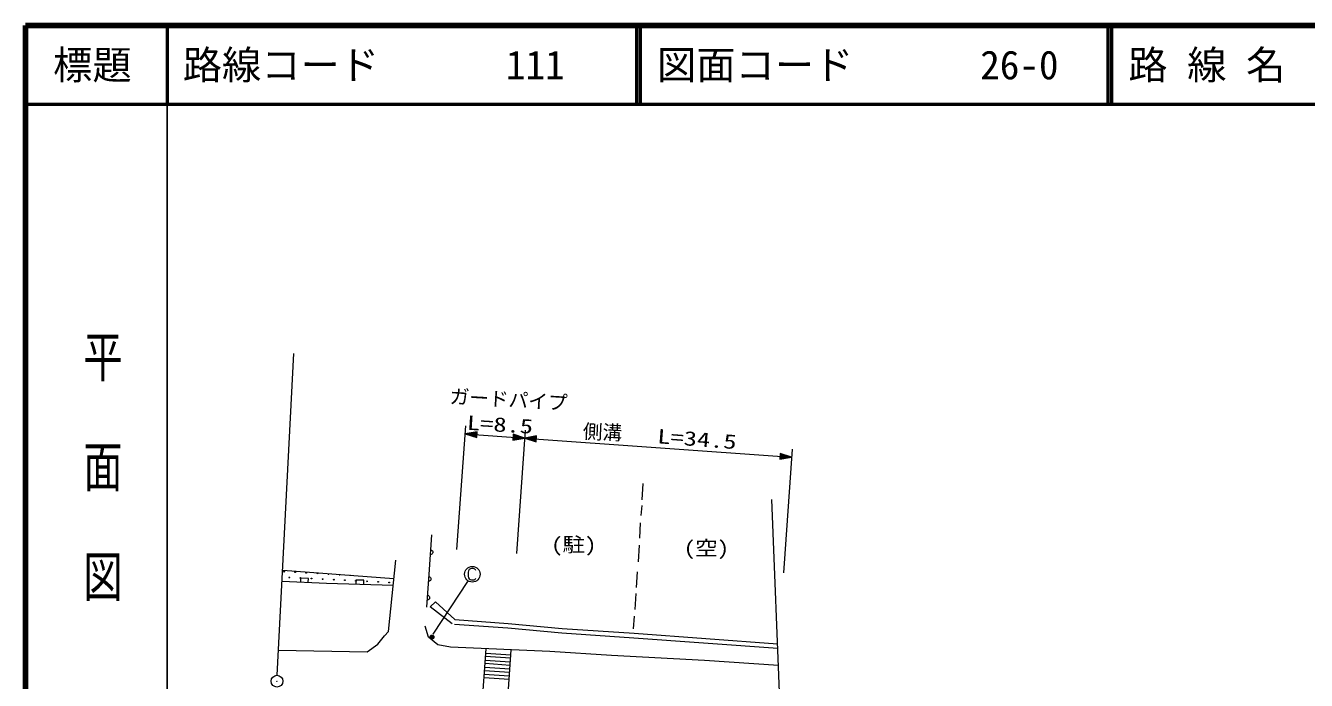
# Model space of a CAD drawing. Units: millimetres, scale not verified. Extents: x 118612 to 758612, y -93176 to 266824.
# Drawn here: x 118612 to 281658, y 183512 to 266824 of the extents above; entities that cross this region are included whole.
import ezdxf
from ezdxf.enums import TextEntityAlignment as Align

# ---------------------------------------------------------------- set-up
doc = ezdxf.new("R2010")
doc.units = ezdxf.units.MM
doc.header["$LTSCALE"] = 1000
doc.linetypes.add('LONG_DASHED_DOTTED', pattern=[15.25, 12, -1.5, 0.25, -1.5])
for name, color, linetype, lineweight in [('M-TTL', 2, 'Continuous', 140), ('M-TTL-BAND', 7, 'Continuous', 25), ('M-TTL-LINE', 7, 'Continuous', 50), ('S-BGD', 7, 'Continuous', 13), ('S-BGD-HTXT', 6, 'Continuous', 13), ('S-BMK', 2, 'LONG_DASHED_DOTTED', 13)]:
    doc.layers.add(name, color=color, linetype=linetype, lineweight=lineweight)
doc.layers.add('M-TTL-TXT', color=7, linetype='Continuous')
doc.styles.add('@ＭＳ ゴシック', font='')
doc.styles.add('ＭＳ ゴシック', font='')
doc.styles.get('@ＭＳ ゴシック').set_extended_font_data('@MS Gothic')
doc.styles.get('ＭＳ ゴシック').set_extended_font_data('MS Gothic')

# ---------------------------------------------------------------- blocks, each defined once
blk = doc.blocks.new('BUHIN1')
at = {"color": 2, "linetype": 'Continuous', "lineweight": 13}
for radius in [746, 22.5]:
    blk.add_circle((0, 0), radius, dxfattribs=at)
blk = doc.blocks.new('BUHIN2')
at = {"color": 7, "linetype": 'Continuous', "lineweight": 13}
for centre, radius in [((0, 0), 250), ((0, 0), 219), ((0, 0), 188), ((0, 0), 156), ((0, 0), 125), ((0, 0), 93.8), ((0, -1), 62.5), ((0, 0), 31.2)]:
    blk.add_circle(centre, radius, dxfattribs=at)
blk = doc.blocks.new('BUHIN3')
at = {"color": 7, "linetype": 'Continuous', "lineweight": 13}
blk.add_lwpolyline([(21, 299), (88, 270), (144, 230), (206, 169), (237, 101), (253, 29), (247, -64), (221, -133), (180, -196), (110, -250), (49, -282), (-21, -299)], dxfattribs=at)
blk = doc.blocks.new('BUHIN16')
at = {"color": 6, "linetype": 'Continuous', "lineweight": 13}
for points in [[(0, 0), (1469, -481), (1523, 267)], [(307, -22), (1421, 162), (1384, -362)], [(456, -33), (1361, 110), (1332, -302)], [(610, -44), (1301, 57), (1280, -242)], [(759, -54), (1241, 5), (1228, -182)]]:
    blk.add_lwpolyline(points, close=True, dxfattribs=at)
for points in [[(153, -11), (1481, 214), (1436, -422), (157, -11)], [(1178, -84), (913, -65), (1181, -47), (1176, -122), (913, -65)]]:
    blk.add_lwpolyline(points, dxfattribs=at)
blk = doc.blocks.new('BUHIN17')
at = {"color": 6, "linetype": 'Continuous', "lineweight": 13}
for points in [[(0, 0), (-1469, 481), (-1523, -267)], [(-307, 22), (-1421, -162), (-1384, 362)], [(-456, 33), (-1361, -110), (-1332, 302)], [(-610, 44), (-1301, -57), (-1280, 242)], [(-759, 54), (-1241, -5), (-1228, 182)]]:
    blk.add_lwpolyline(points, close=True, dxfattribs=at)
for points in [[(-153, 11), (-1481, -214), (-1436, 422), (-157, 11)], [(-1178, 84), (-913, 65), (-1181, 47), (-1176, 122), (-913, 65)]]:
    blk.add_lwpolyline(points, dxfattribs=at)

msp = doc.modelspace()

# ---------------------------------------------------------------- linework, layer by layer
at = {"layer": 'M-TTL'}
for p, q in [((118612, 266824), (118612, -93176)), ((758612, 266824), (118612, 266824))]:
    msp.add_line(p, q, dxfattribs=at)
at = {"layer": 'M-TTL-BAND'}
msp.add_line((136612, 256824), (136612, -93176), dxfattribs=at)
at = {"layer": 'M-TTL-LINE'}
for p, q in [((136612, 266824), (136612, 256824)), ((196362, 266824), (196362, 256824)), ((196862, 266824), (196862, 256824)), ((256362, 266824), (256362, 256824)), ((256862, 266824), (256862, 256824)), ((118612, 256824), (758612, 256824))]:
    msp.add_line(p, q, dxfattribs=at)
at = {"layer": 'S-BGD'}
for p, q in [((197196, 208559), (197044, 206499)), ((197044, 205774), (196929, 204477)), ((196853, 203561), (196777, 201615)), ((170045, 197631), (170345, 202012)), ((196738, 200700), (196586, 198601)), ((151344, 197523), (165496, 196471)), ((164813, 189727), (165735, 198828)), ((169708, 192838), (170045, 197631)), ((196471, 197342), (196357, 195320)), ((151272, 196151), (156898, 195873)), ((156898, 195873), (165413, 195647)), ((170513, 189375), (174891, 196108)), ((196281, 194557), (196166, 192535)), ((170102, 192857), (170776, 193489)), ((172906, 190686), (170102, 192857)), ((170776, 193489), (173236, 191236)), ((173236, 191236), (180039, 190745)), ((196090, 191696), (195937, 190055)), ((163471, 188134), (164309, 189182)), ((164309, 189182), (164813, 189727)), ((169907, 189028), (169478, 190430)), ((179991, 190147), (173192, 190637)), ((186878, 189535), (179991, 190147)), ((180039, 190745), (186925, 190133)), ((196034, 188903), (186878, 189535)), ((186925, 190133), (196076, 189501)), ((196076, 189501), (214347, 188143)), ((162087, 187127), (163471, 188134)), ((171076, 188028), (169907, 189028)), ((172721, 187721), (171076, 188028)), ((185357, 187174), (172721, 187721)), ((176688, 179794), (177225, 187526)), ((214371, 187569), (196034, 188903)), ((150815, 187343), (162087, 187127)), ((177125, 186091), (180313, 185870)), ((180344, 186319), (177157, 186540)), ((177188, 186989), (180375, 186767)), ((179874, 179553), (180418, 187388)), ((193201, 186682), (185357, 187174)), ((205016, 186026), (193201, 186682)), ((214459, 185389), (205016, 186026)), ((177001, 184295), (180188, 184074)), ((180219, 184523), (177032, 184744)), ((177063, 185193), (180250, 184972)), ((180281, 185421), (177094, 185642)), ((180157, 183625), (176969, 183847))]:
    msp.add_line(p, q, dxfattribs=at)
for points in [[(170216, 200120), (170283, 200092), (170339, 200052), (170401, 199990), (170432, 199922), (170448, 199850), (170442, 199758), (170416, 199689), (170376, 199625), (170306, 199571), (170245, 199539), (170175, 199522)], [(175920, 197491), (175880, 197586), (175810, 197656), (175715, 197711), (175600, 197741), (175405, 197741), (175250, 197711), (175090, 197601), (174995, 197461), (174955, 197261), (174955, 196771), (174995, 196561), (175070, 196436), (175215, 196331), (175395, 196291), (175585, 196291), (175730, 196306), (175805, 196351), (175875, 196416), (175905, 196486)], [(154585, 195988), (154609, 196487), (153611, 196536), (153586, 196037)], [(161655, 195747), (161669, 196247), (160669, 196273), (160656, 195773)]]:
    msp.add_lwpolyline(points, dxfattribs=at)
for centre, radius in [((151514, 197348), 49.8), ((152927, 197278), 49.8), ((175480, 197016), 995), ((152186, 196607), 49.8), ((153598, 196537), 49.8), ((154339, 197208), 49.8), ((155011, 196467), 49.8), ((155752, 197138), 49.8), ((156423, 196397), 49.8), ((157836, 196328), 49.8), ((159248, 196258), 49.8), ((160661, 196188), 49.8), ((162073, 196119), 49.8), ((163486, 196049), 49.8), ((164898, 195979), 49.8)]:
    msp.add_circle(centre, radius, dxfattribs=at)
for centre, start, end in [((157164, 197069), 150.12116, 21.37166), ((158577, 196999), 191.77141, 339.72141), ((159989, 196929), 255.67697, 275.81585)]:
    msp.add_arc(centre, 49.8, start, end, dxfattribs=at)
at = {"layer": 'S-BGD-HTXT'}
for p, q in [((150650, 184156), (152777, 225125)), ((173513, 200177), (174635, 215883)), ((182215, 215342), (181093, 199635)), ((174564, 214886), (182143, 214344)), ((182143, 214344), (216132, 211917)), ((216203, 212914), (215081, 197207)), ((214683, 179843), (213604, 206540))]:
    msp.add_line(p, q, dxfattribs=at)

# ---------------------------------------------------------------- block references
at = {"layer": 'S-BGD'}
for name, p in [('BUHIN3', (169961, 196432)), ('BUHIN3', (169793, 194036)), ('BUHIN2', (170341, 189018))]:
    msp.add_blockref(name, p, dxfattribs=at)
at = {"layer": 'S-BGD-HTXT'}
for name, p in [('BUHIN16', (174564, 214886)), ('BUHIN17', (182143, 214344)), ('BUHIN16', (182143, 214344)), ('BUHIN17', (216132, 211917))]:
    msp.add_blockref(name, p, dxfattribs=at)
at = {"layer": 'S-BMK'}
msp.add_blockref('BUHIN1', (150611, 183407), dxfattribs=at)

# ---------------------------------------------------------------- texts
at = {"layer": 'M-TTL-BAND', "style": '@ＭＳ ゴシック', "width": 1.4}
msp.add_text('平  面  図', height=3666, rotation=270, dxfattribs=at).set_placement((128389, 193299), align=Align.MIDDLE_RIGHT)
at = {"layer": 'M-TTL-TXT', "style": 'ＭＳ ゴシック'}
msp.add_text('標題', height=3666, dxfattribs=at).set_placement((127112, 261824), align=Align.MIDDLE_CENTER)
for s, p in [('路線コード', (138612, 261824)), ('路 線 名', (258992, 261824)), ('111', (179754, 261824)), ('図面コード', (198992, 261824)), ('26-0', (240133, 261824))]:
    msp.add_text(s, height=3666, dxfattribs=at).set_placement(p, align=Align.MIDDLE_LEFT)
at = {"layer": 'S-BGD', "style": 'ＭＳ ゴシック', "width": 1.15}
for s, p in [('(駐)', (185522, 199316)), ('(空)', (202405, 198880))]:
    msp.add_text(s, height=1833, dxfattribs=at).set_placement(p, align=Align.BOTTOM_LEFT)
at = {"layer": 'S-BGD-HTXT', "style": 'ＭＳ ゴシック'}
for s, rotation, p in [('ガードパイプ', 356.7, (172530, 218218)), ('側溝', 357.3, (189486, 213764))]:
    msp.add_text(s, height=1833, rotation=rotation, dxfattribs=at).set_placement(p, align=Align.BOTTOM_LEFT)
at = {"layer": 'S-BGD-HTXT', "style": 'ＭＳ ゴシック', "width": 1.35}
for s, rotation, p in [('L=8.5', 356.5, (174718, 214858)), ('L=34.5', 355.7, (198940, 213139))]:
    msp.add_text(s, height=1833, rotation=rotation, dxfattribs=at).set_placement(p, align=Align.BOTTOM_LEFT)

doc.saveas('drawing.dxf')
